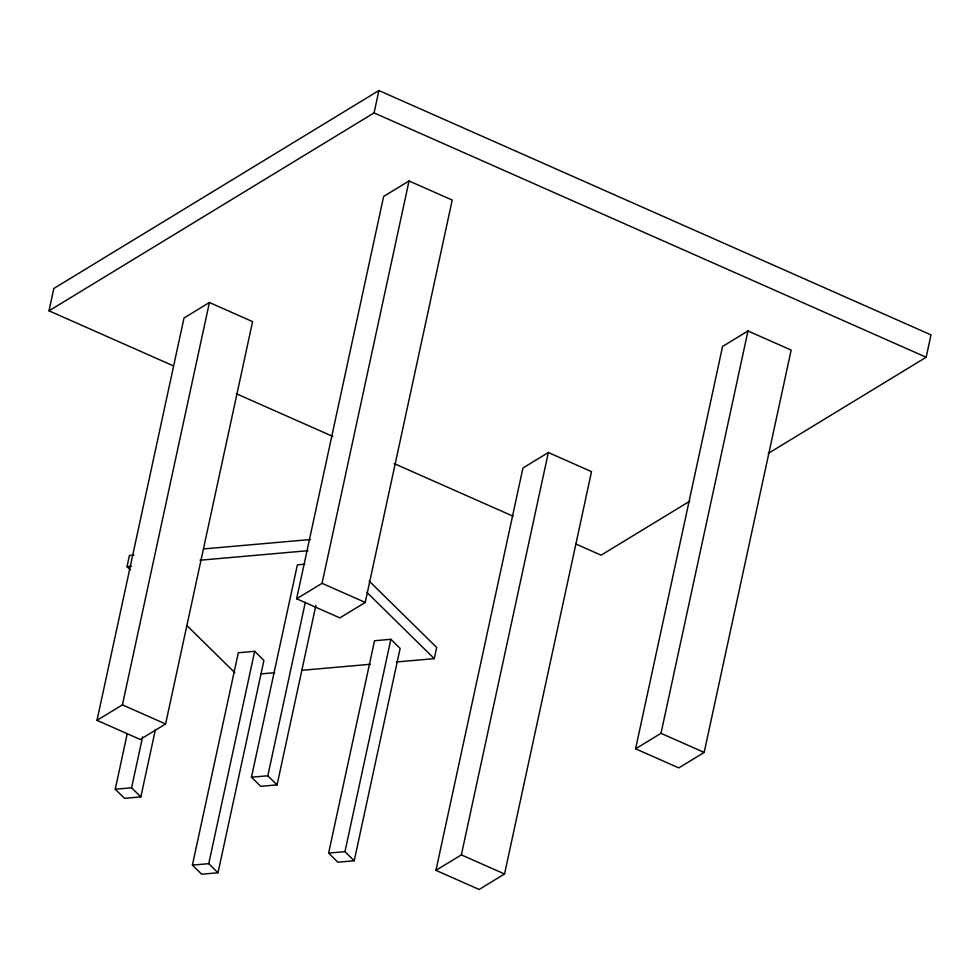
<?xml version="1.0" encoding="UTF-8"?>
<svg xmlns="http://www.w3.org/2000/svg" width="980" height="980" viewBox="0 0 980 980"><rect width="100%" height="100%" fill="white"/><g stroke="black" fill="none" stroke-linecap="round" stroke-linejoin="round"><path stroke-width="1.47" d="M173.399 365.871L49 310.819L53.839 288.463L378.893 90.54L931 334.891L926.161 357.247L768.21 453.434M130.291 569.858L127.02 566.648L129.434 555.464L133.99 555.072M97.008 720.337L184.007 317.986L209.414 302.514L252.583 321.624L165.596 723.975L140.189 739.447L97.008 720.337L122.414 704.865L209.414 302.514M155.404 729.586L140.851 796.887L124.509 798.333L115.248 789.219L127.204 733.885M140.851 796.887L131.59 787.785L142.59 736.936M192.399 865.107L238.311 652.754L254.665 651.308L263.914 660.422L218.001 872.776L201.66 874.209L192.399 865.107L208.752 863.662L218.001 872.776M208.752 863.662L254.665 651.308M49 310.819L374.066 112.896L378.893 90.54M315.866 605.432L277.071 784.882L260.717 786.327L251.468 777.214L297.381 564.86L304.805 564.211M296.646 598.78L383.646 196.429L409.04 180.957L452.221 200.067L365.234 602.431L339.827 617.89L296.646 598.78L322.053 583.321L409.04 180.957M277.071 784.882L267.81 775.78L305.319 602.308M328.619 853.102L374.532 640.749L390.873 639.303L400.134 648.417L354.221 860.771L337.88 862.204L328.619 853.102L344.96 851.657L354.221 860.771M344.96 851.657L390.873 639.303M396.263 661.99L434.275 658.634L436.688 647.462L369.154 581.042M435.953 870.35L522.94 467.999L548.347 452.527L591.528 471.637L504.541 873.989L479.134 889.46L435.953 870.35L461.36 854.879L548.347 452.527M635.591 748.793L722.579 346.442L747.985 330.971L791.166 350.08L704.167 752.432L678.773 767.904L635.591 748.793L660.998 733.322L747.985 330.971M689.883 501.123L601.108 555.17L575.946 544.035M203.938 548.898L310.378 539.527M127.02 566.648L131.577 566.244M200.006 560.217L307.965 550.699M260.937 673.909L274.621 672.709M301.987 670.295L370.416 664.269M115.248 789.219L131.59 787.785M251.468 777.214L267.81 775.78M374.066 112.896L926.161 357.247M236.303 393.715L332.747 436.394M394.242 463.613L513.055 516.203M322.053 583.321L365.234 602.431M660.998 733.322L704.167 752.432M122.414 704.865L165.596 723.975M461.36 854.879L504.541 873.989M366.74 592.214L434.275 658.634M186.923 625.571L234.857 672.709"/></g></svg>
